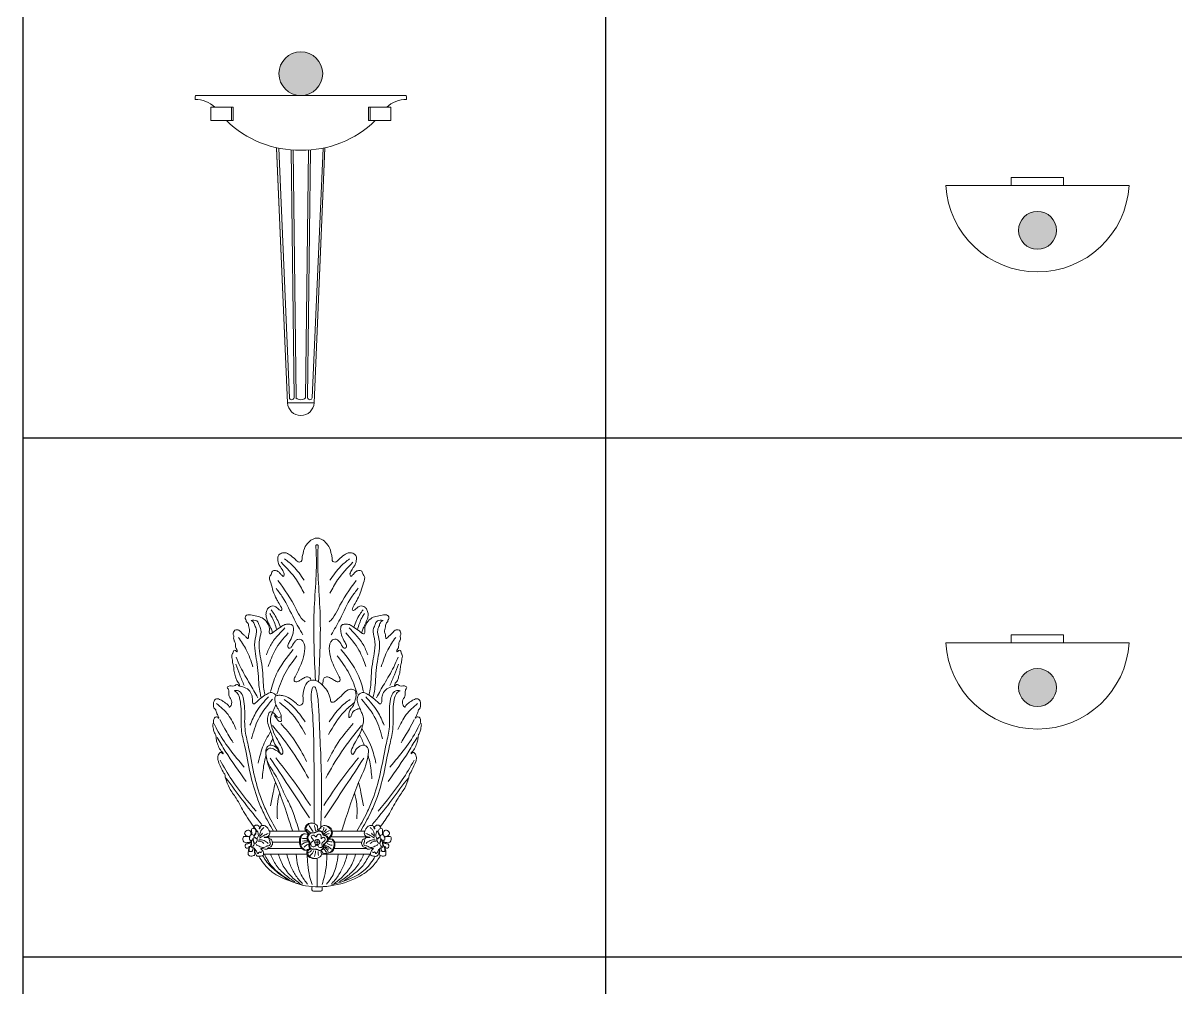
# Model space of a CAD drawing. Header units: inches. Extents: x 193287 to 241687, y 437648 to 550079.
# Drawn here: x 234240 to 235091, y 461189 to 461901 of the extents above; entities that cross this region are included whole.
import ezdxf

# ---------------------------------------------------------------- set-up
doc = ezdxf.new("R2010")
doc.units = ezdxf.units.IN
doc.header["$MEASUREMENT"] = 0
for name, color, linetype in [('brass', 40, 'Continuous'), ('CQ SPOT DETAIL DIMENSION', 9, 'Continuous'), ('CQ-legend tex box', 3, 'Continuous'), ('E-LITE-FIXT-NORM-CEILING', 3, 'Continuous'), ('LIGHT', 130, 'Continuous')]:
    doc.layers.add(name, color=color, linetype=linetype)

# ---------------------------------------------------------------- blocks, each defined once
blk = doc.blocks.new('A$C25F31BD3')
at = {"lineweight": 0}
h = blk.add_hatch(color=40, dxfattribs=at)
h.dxf.hatch_style = 1
h.set_gradient(color1=(255, 191, 0), tint=1, name='SPHERICAL')
h.paths.add_polyline_path([(33.1, 92.1, 1), (-33.1, 92.1, 1)])
at = {"layer": 'brass', "color": 4, "lineweight": 0}
blk.add_line((-160, 14), (160, 14), dxfattribs=at)
blk.add_lwpolyline([(-45.7, 14), (45.7, 14), (45.7, 0), (-45.7, 0)], close=True, dxfattribs=at)
at = {"layer": 'brass', "lineweight": 0}
blk.add_circle((0, 92.1), 33.1, dxfattribs=at)
at = {"layer": 'brass', "color": 4, "lineweight": 0}
blk.add_arc((0, 4.3), 160.3, 3.4479, 176.5521, dxfattribs=at)
blk = doc.blocks.new('applique delisle 2')
at = {"lineweight": 0}
h = blk.add_hatch(color=40, dxfattribs=at)
h.dxf.hatch_style = 1
h.set_gradient(color1=(255, 191, 0), tint=1, name='SPHERICAL')
h.paths.add_polyline_path([(47812.6, -11405.5, 1), (47746.4, -11405.5, 1)])
at = {"layer": 'brass', "lineweight": 0}
blk.add_line((47799.5, -11903.7), (47759.5, -11903.7), dxfattribs=at)
at = {"layer": 'brass', "color": 4, "lineweight": 0}
for points in [[(47649.5, -11456.4, 0.200922), (47619.5, -11444.6), (47619.5, -11440.6, -0.414214), (47621.5, -11438.6), (47937.5, -11438.6, -0.414214), (47939.5, -11440.6), (47939.5, -11444.6, 0.200922), (47909.5, -11456.4)], [(47892.2, -11476.4, -0.198316), (47779.5, -11521.5, -0.198316), (47666.9, -11476.4)]]:
    blk.add_lwpolyline(points, format="xyb", dxfattribs=at)
at = {"layer": 'brass', "lineweight": 0}
for points in [[(47674.5, -11456.4), (47643.5, -11456.4), (47643.5, -11476.4), (47674.5, -11476.4), (47674.5, -11456.4), (47674.5, -11476.4), (47674.5, -11476.4)], [(47884.5, -11456.4), (47915.5, -11456.4), (47915.5, -11476.4), (47884.5, -11476.4), (47884.5, -11456.4), (47884.5, -11476.4), (47884.5, -11476.4)], [(47759.5, -11903.7), (47742.9, -11518.2)], [(47762.2, -11896.2), (47746, -11518.3)], [(47764.7, -11520.9), (47769.3, -11896.2)], [(47767.7, -11521.2), (47772.3, -11896.2)], [(47791.3, -11521.2), (47786.8, -11896.2)], [(47794.3, -11520.9), (47789.8, -11896.2)], [(47796.9, -11896.2), (47813.1, -11518.3)], [(47799.5, -11903.7), (47816.1, -11518.2)]]:
    blk.add_lwpolyline(points, dxfattribs=at)
for points in [[(47674.5, -11456.4), (47677.1, -11456.4), (47677.1, -11476.4), (47674.5, -11476.4)], [(47884.5, -11456.4), (47882, -11456.4), (47882, -11476.4), (47884.5, -11476.4)]]:
    blk.add_lwpolyline(points, close=True, dxfattribs=at)
blk.add_lwpolyline([(47742.9, -11517.6), (47759.5, -11903.7, 0.967535), (47799.5, -11903.7), (47816.1, -11517.6)], format="xyb", dxfattribs=at)
blk.add_circle((47779.5, -11405.5), 33.1, dxfattribs=at)
for centre, radius, start, end in [((47765.7, -11895.5), 3.58, 190.2461, 349.7539), ((47779.5, -11888.7), 10.5, 226.0137, 313.9956), ((47793.3, -11895.5), 3.58, 190.2461, 349.7539)]:
    blk.add_arc(centre, radius, start, end, dxfattribs=at)
blk = doc.blocks.new('italamp ice front')
at = {"color": 1, "lineweight": 0}
for p, q in [((-37019.5, -4618.9), (-37031.3, -4618.9)), ((-37025.1, -4624.7), (-37025.1, -4612.8))]:
    blk.add_line(p, q, dxfattribs=at)
at = {"layer": 'LIGHT', "color": 4, "lineweight": 0}
blk.add_line((-37025.1, -4720.5), (-37025.1, -4657.8), dxfattribs=at)
for points in [[(-37057.1, -4593.8), (-37133.4, -4593.8)], [(-36916.7, -4593.8), (-36999.2, -4593.8)], [(-37054.1, -4606.7), (-37137.8, -4606.7)], [(-37062.8, -4618.9), (-37126.7, -4618.9)], [(-36912.3, -4606.7), (-36987, -4606.7)], [(-36923.4, -4618.9), (-36985.2, -4618.9)], [(-37148.5, -4633.5), (-37152.5, -4633.5)], [(-37035, -4646.6), (-37146.5, -4646.6)], [(-37061.8, -4633.5), (-37137.8, -4633.5)], [(-36903.7, -4646.6), (-37002.4, -4646.6)], [(-36912.4, -4633.5), (-36990.7, -4633.5)]]:
    blk.add_lwpolyline(points, dxfattribs=at)
for points in [[(-37126.7, -4145.5), (-37126.9, -4142.2), (-37129.9, -4133.5), (-37134.9, -4122.8), (-37138.3, -4114.8), (-37140, -4109.6), (-37140.9, -4099.6), (-37138.2, -4091.2), (-37133.4, -4085.2), (-37128.2, -4083.2), (-37122.5, -4083.1), (-37115.2, -4087.6), (-37111.1, -4091.4), (-37107.9, -4093.3), (-37105.8, -4092.7), (-37105.1, -4090.3), (-37106.2, -4086.6), (-37113.1, -4074.4), (-37117.2, -4066.8), (-37124.5, -4049.6), (-37130.3, -4030.5), (-37132.2, -4015), (-37129.6, -4011.6), (-37126.4, -4004.1), (-37119.3, -4002.4), (-37112.2, -4005.3), (-37107.1, -4011), (-37104.4, -4013.9), (-37101.9, -4015.6), (-37100, -4012.9), (-37100.6, -4007.3), (-37106.2, -3997.2), (-37110.5, -3990.8), (-37112.6, -3986.4), (-37114.1, -3979.4), (-37113.8, -3970), (-37108.4, -3964.2), (-37098.4, -3961.9), (-37087.2, -3966.6), (-37074.4, -3977.5), (-37065.8, -3983.1), (-37061, -3981.8), (-37059, -3976), (-37059.1, -3972.5), (-37056.9, -3963.8), (-37055.3, -3955.9), (-37046.8, -3941.1), (-37036.2, -3931.8), (-37032.4, -3930.1), (-37025.1, -3928.8), (-37020.6, -3928.9)], [(-36923.4, -4145.5), (-36923.3, -4142.2), (-36920.3, -4133.5), (-36915.3, -4122.8), (-36911.9, -4114.8), (-36910.1, -4109.6), (-36909.3, -4099.6), (-36911.9, -4091.2), (-36916.8, -4085.2), (-36922, -4083.2), (-36927.6, -4083.1), (-36934.9, -4087.6), (-36939, -4091.4), (-36942.2, -4093.3), (-36944.3, -4092.7), (-36945.1, -4090.3), (-36944, -4086.6), (-36937.1, -4074.4), (-36933, -4066.8), (-36925.6, -4049.6), (-36919.8, -4030.5), (-36917.9, -4015), (-36920.5, -4011.6), (-36923.7, -4004.1), (-36930.8, -4002.4), (-36937.9, -4005.3), (-36943.1, -4011), (-36945.7, -4013.9), (-36948.3, -4015.6), (-36950.1, -4012.9), (-36949.5, -4007.3), (-36943.9, -3997.2), (-36939.7, -3990.8), (-36937.5, -3986.4), (-36936.1, -3979.4), (-36936.4, -3970), (-36941.7, -3964.2), (-36951.8, -3961.9), (-36963, -3966.6), (-36975.8, -3977.5), (-36984.4, -3983.1), (-36989.1, -3981.8), (-36991.1, -3976), (-36991, -3972.5), (-36993.3, -3963.8), (-36994.9, -3955.9), (-37003.4, -3941.1), (-37014, -3931.8), (-37017.8, -3930.1), (-37025.1, -3928.8), (-37029.5, -3928.9)], [(-37054.2, -4024.5), (-37079.2, -3992.5), (-37098.7, -3975.7)], [(-36995.9, -4024.5), (-36970.9, -3992.5), (-36951.4, -3975.7)], [(-37054.4, -4053.6), (-37071.8, -4023.7), (-37106.4, -3983.6)], [(-36995.7, -4053.6), (-36978.4, -4023.7), (-36943.7, -3983.6)], [(-37052.3, -4118.9), (-37060.8, -4110.3), (-37072.6, -4089.7), (-37113.9, -4024.6)], [(-36997.9, -4118.9), (-36989.3, -4110.3), (-36977.6, -4089.7), (-36936.2, -4024.6)], [(-37057.3, -4148.4), (-37077.2, -4112.5), (-37103.2, -4063), (-37118.2, -4042.7)], [(-36992.9, -4148.4), (-36972.9, -4112.5), (-36946.9, -4063), (-36932, -4042.7)], [(-37200.4, -4266), (-37201.4, -4260.8), (-37207.4, -4251.8), (-37210.2, -4243.9), (-37213.3, -4231.9), (-37214.8, -4219.8), (-37216.3, -4213.6), (-37217.7, -4203), (-37217.5, -4191.9), (-37216.3, -4190.3), (-37215.1, -4185.4), (-37212.5, -4183.5), (-37208.2, -4185.9), (-37207, -4186.8), (-37206.2, -4185.1), (-37207.4, -4181.5), (-37209.7, -4177.6), (-37210.4, -4170.3), (-37212.2, -4162.9), (-37213.7, -4160.3), (-37214.4, -4155.5), (-37213.8, -4150.6), (-37215.2, -4147.4), (-37214.5, -4142.3), (-37212, -4137.7), (-37206.1, -4136.8), (-37199.7, -4140.1), (-37191.5, -4148.5), (-37186.8, -4152.6), (-37183.6, -4156.2), (-37182.1, -4156.4), (-37181, -4155.2), (-37180.6, -4149.6), (-37178.4, -4142.2), (-37180.1, -4129.8), (-37182.9, -4120.9), (-37185.8, -4117.8), (-37186.1, -4115.1), (-37188, -4111.5), (-37187.8, -4107.2), (-37185.2, -4104.1), (-37172.5, -4103.6), (-37146.9, -4111.7), (-37136.2, -4124.9), (-37133.3, -4137.4), (-37133.6, -4143.1), (-37131.8, -4145.9), (-37128.3, -4145.1), (-37120.3, -4139), (-37106.8, -4130.1), (-37098.4, -4125.1), (-37094.2, -4124.2), (-37086.8, -4124.2), (-37080.2, -4127.2), (-37078.7, -4132.8), (-37079.5, -4144.5), (-37086.2, -4161.5), (-37090.9, -4170.5), (-37091.8, -4174.6), (-37089.1, -4178.7), (-37084.8, -4178), (-37082.7, -4175), (-37074, -4162), (-37068.5, -4158.5), (-37062, -4159), (-37056.4, -4164.1), (-37053.3, -4185.1), (-37059.5, -4210.7), (-37067.5, -4228.5), (-37073.5, -4240.9), (-37076.4, -4246.1), (-37076.7, -4252.7), (-37073.3, -4254.7), (-37064.6, -4251.9), (-37055.4, -4246.4), (-37046.6, -4243.8), (-37040.2, -4247.6), (-37038.6, -4254.5), (-37037.4, -4262.7)], [(-37116.7, -4136.4), (-37127.2, -4108.9), (-37132.5, -4099.9)], [(-37108.3, -4131), (-37122, -4101.9), (-37129.5, -4091.6)], [(-36941.9, -4131), (-36928.1, -4101.9), (-36920.6, -4091.6)], [(-36933.4, -4136.4), (-36923, -4108.9), (-36917.6, -4099.9)], [(-37140.1, -4194), (-37129.6, -4170), (-37112.2, -4147.7), (-37098, -4132.2)], [(-36910.1, -4194), (-36920.6, -4170), (-36938, -4147.7), (-36952.2, -4132.2)], [(-37170.8, -4221), (-37185.9, -4182.1), (-37203.6, -4154.4)], [(-37136, -4220.5), (-37120.2, -4183.1), (-37090.6, -4144.1)], [(-36914.2, -4220.5), (-36929.9, -4183.1), (-36959.6, -4144.1)], [(-36879.3, -4221), (-36864.3, -4182.1), (-36846.5, -4154.4)], [(-37130.7, -4277.1), (-37117.8, -4238.3), (-37079.4, -4181.7)], [(-36919.5, -4277.1), (-36932.4, -4238.3), (-36970.8, -4181.7)], [(-37159.7, -4291.1), (-37177.8, -4259.5), (-37199, -4221.4), (-37209, -4199)], [(-37116.3, -4282.7), (-37098.3, -4237), (-37070.6, -4195.8)], [(-36933.8, -4282.7), (-36951.8, -4237), (-36979.5, -4195.8)], [(-36890.5, -4291.1), (-36872.4, -4259.5), (-36851.2, -4221.4), (-36841.1, -4199)], [(-37190.5, -4263.4), (-37200.5, -4239.5), (-37209.8, -4215.2)], [(-36859.6, -4263.4), (-36849.6, -4239.5), (-36840.4, -4215.2)], [(-37122.9, -4316.8), (-37119.4, -4316), (-37115.3, -4317.6), (-37110.3, -4320.2), (-37108.2, -4321.2), (-37104.3, -4328.5), (-37099.7, -4335.6), (-37097.8, -4336.1), (-37097.1, -4333.6), (-37101.6, -4316.7), (-37105.6, -4311.9), (-37111, -4298.7), (-37113.4, -4288.9), (-37113.2, -4280.7), (-37111.2, -4275), (-37105.9, -4272.1), (-37095.9, -4273.1), (-37082.9, -4284), (-37068.6, -4297.1), (-37059.5, -4301.6), (-37056, -4299.9), (-37055.2, -4295), (-37052.7, -4285.5), (-37044.7, -4270.7), (-37033.5, -4259.2), (-37024, -4252.6), (-37006.2, -4253.6), (-36996, -4271.1), (-36993.2, -4292.5), (-36992.9, -4303.3), (-36989.2, -4307.6), (-36983, -4308.3), (-36978.1, -4304.3), (-36963.1, -4292.8), (-36948.9, -4286.5), (-36938.3, -4285.7), (-36930.9, -4287.9), (-36929.4, -4295.9), (-36932.2, -4308.7), (-36938, -4319.4), (-36943.2, -4331.5), (-36943.5, -4339.5), (-36943.5, -4345), (-36939.8, -4345.2), (-36934.4, -4340), (-36927.9, -4331.7)], [(-37033.6, -4588.3), (-37035.2, -4494.5), (-37030, -4341), (-37027.2, -4294.9), (-37021.5, -4268.7), (-37020.7, -4267.2), (-37017.1, -4266.1), (-37013.2, -4273.1), (-37013.3, -4309.5), (-37017.6, -4398.3), (-37018.2, -4577.7)], [(-37177.4, -4353.7), (-37162.3, -4322.2), (-37135.5, -4289)], [(-36872.7, -4353.7), (-36887.8, -4322.2), (-36914.7, -4289)], [(-37208.7, -4363), (-37227.3, -4329.6), (-37253.3, -4304.4)], [(-37173.7, -4384.8), (-37158.3, -4339.6), (-37126.1, -4294.7)], [(-37051, -4374.9), (-37086.6, -4322.9), (-37110, -4302)], [(-37052.4, -4345.9), (-37077.9, -4313.1), (-37099.9, -4295)], [(-36999.1, -4374.9), (-36963.5, -4322.9), (-36940.1, -4302)], [(-36997.7, -4345.9), (-36972.2, -4313.1), (-36950.3, -4295)], [(-36876.4, -4384.8), (-36891.9, -4339.6), (-36924.1, -4294.7)], [(-36841.4, -4363), (-36822.9, -4329.6), (-36796.9, -4304.4)], [(-37215.7, -4393.3), (-37234.6, -4361.6), (-37245.8, -4340.8)], [(-36834.4, -4393.3), (-36815.5, -4361.6), (-36804.4, -4340.8)], [(-37190.5, -4448.6), (-37252.3, -4363), (-37258.5, -4350.2)], [(-37158.8, -4439.6), (-37148.6, -4403.4), (-37126.8, -4361.4)], [(-37044.6, -4473.9), (-37080.5, -4414.3), (-37125.9, -4354.3)], [(-37048.9, -4435.6), (-37077, -4387.1), (-37107.4, -4349.8)], [(-37005.6, -4473.9), (-36969.6, -4414.3), (-36924.2, -4354.3)], [(-37001.2, -4435.6), (-36973.2, -4387.1), (-36942.8, -4349.8)], [(-36859.6, -4448.6), (-36797.8, -4363), (-36791.6, -4350.2)], [(-37186.2, -4481.2), (-37233.4, -4412.4), (-37252, -4381.1)], [(-36863.9, -4481.2), (-36816.8, -4412.4), (-36798.1, -4381.1)], [(-37163.5, -4548.8), (-37218.5, -4477.6), (-37245.4, -4433.2)], [(-37042.3, -4563.7), (-37089.6, -4491.6), (-37131.5, -4428.1)], [(-37040.3, -4536.2), (-37081.3, -4475.8), (-37118.8, -4427.7)], [(-37009.9, -4536.2), (-36968.8, -4475.8), (-36931.3, -4427.7)], [(-37007.8, -4563.7), (-36960.5, -4491.6), (-36918.7, -4428.1)], [(-36886.7, -4548.8), (-36831.6, -4477.6), (-36804.8, -4433.2)], [(-37150.3, -4579.1), (-37190.2, -4529.3), (-37227, -4480.2), (-37233.2, -4472.7)], [(-36899.8, -4579.1), (-36860, -4529.3), (-36823.1, -4480.2), (-36817, -4472.7)], [(-37130.6, -4537), (-37124.7, -4506.2), (-37119.5, -4483)], [(-36919.6, -4537), (-36925.5, -4506.2), (-36930.6, -4483)], [(-37115.3, -4566.5), (-37115.3, -4533.8), (-37109.9, -4507)], [(-36934.9, -4566.5), (-36934.9, -4533.8), (-36940.2, -4507)], [(-37170.4, -4587.8), (-37167.6, -4582.7), (-37162, -4580.3), (-37158.2, -4581.8), (-37155.8, -4585), (-37156.2, -4587.9), (-37155.7, -4589), (-37154.3, -4585.9), (-37152.7, -4582.5), (-37149.8, -4581.1), (-37144.9, -4581.5), (-37138.3, -4585.7), (-37135.8, -4589.1), (-37133.2, -4594.4), (-37132.2, -4598.6), (-37133.8, -4602.9), (-37136.4, -4606), (-37138.7, -4607), (-37141.4, -4607.5), (-37144, -4608), (-37145.4, -4608.6), (-37142.6, -4608.9), (-37139.9, -4608.6), (-37135.7, -4609.6), (-37132.7, -4611.4), (-37128.4, -4614.1), (-37127.1, -4617.2), (-37126.5, -4624.4), (-37128.7, -4628), (-37131.7, -4630.4), (-37137.3, -4632.4), (-37138.5, -4634.8), (-37141.7, -4635.3), (-37145.9, -4634.3), (-37152, -4633.4), (-37153.1, -4633.8), (-37151.1, -4635.8), (-37148.7, -4638.2), (-37146.7, -4643.1), (-37147.9, -4649.6), (-37150.7, -4650.3), (-37155.5, -4651), (-37159.4, -4651.3), (-37162.5, -4649.6), (-37164.3, -4646.1), (-37166.3, -4640.4), (-37166.9, -4636.9), (-37167.3, -4636.5), (-37167.4, -4639), (-37167.1, -4642.7), (-37167.3, -4648.6), (-37169.2, -4649.8), (-37173.1, -4650.7), (-37178.2, -4650.3), (-37180.5, -4649), (-37181.3, -4646.8), (-37181.3, -4642.3), (-37181.1, -4639.9), (-37180.8, -4637.7), (-37180, -4634.5), (-37180, -4631.7), (-37179.6, -4628.4), (-37179.6, -4628.2)], [(-37016.2, -4595.3), (-37010.2, -4586.6), (-37006.4, -4580)], [(-36879.7, -4587.8), (-36882.6, -4582.7), (-36888.2, -4580.3), (-36891.9, -4581.8), (-36894.4, -4585), (-36894, -4587.9), (-36894.5, -4589), (-36895.8, -4585.9), (-36897.4, -4582.5), (-36900.4, -4581.1), (-36905.2, -4581.5), (-36911.8, -4585.7), (-36914.4, -4589.1), (-36917, -4594.4), (-36917.9, -4598.6), (-36916.3, -4602.9), (-36913.8, -4606), (-36911.5, -4607), (-36908.8, -4607.5), (-36906.1, -4608), (-36904.7, -4608.6), (-36907.5, -4608.9), (-36910.2, -4608.6), (-36914.5, -4609.6), (-36917.5, -4611.4), (-36921.8, -4614.1), (-36923, -4617.2), (-36923.7, -4624.4), (-36921.4, -4628), (-36918.4, -4630.4), (-36912.9, -4632.4), (-36911.6, -4634.8), (-36908.5, -4635.3), (-36904.2, -4634.3), (-36898.2, -4633.4), (-36897.1, -4633.8), (-36899.1, -4635.8), (-36901.5, -4638.2), (-36903.5, -4643.1), (-36902.2, -4649.6), (-36899.5, -4650.3), (-36894.7, -4651), (-36890.8, -4651.3), (-36887.6, -4649.6), (-36885.9, -4646.1), (-36883.9, -4640.4), (-36883.3, -4636.9), (-36882.9, -4636.5), (-36882.7, -4639), (-36883, -4642.7), (-36882.9, -4648.6), (-36880.9, -4649.8), (-36877.1, -4650.7), (-36871.9, -4650.3), (-36869.7, -4649), (-36868.8, -4646.8), (-36868.8, -4642.3), (-36869.1, -4639.9), (-36869.3, -4637.7), (-36870.2, -4634.5), (-36870.2, -4631.7), (-36870.6, -4628.4), (-36870.6, -4628.2)], [(-37179.9, -4606.8), (-37189.5, -4599.5), (-37184.6, -4592.9), (-37176.4, -4595), (-37174, -4601.9), (-37173.9, -4601.6), (-37173.8, -4593), (-37172.9, -4588.5), (-37167.3, -4588.7), (-37163.9, -4594.5), (-37164.4, -4600.2), (-37166.6, -4603.3), (-37167.7, -4605.2), (-37161, -4593.5), (-37159.2, -4599.3), (-37158.3, -4603.9), (-37160, -4609.1), (-37162.7, -4611.6), (-37164.8, -4609.3), (-37168.5, -4607.3), (-37160.9, -4612.7), (-37162, -4617.7), (-37164.4, -4621.2), (-37166.5, -4621.8), (-37168.3, -4618.5), (-37170.4, -4613.5), (-37171.5, -4611.3), (-37171.5, -4612.1), (-37168.4, -4620.6), (-37168, -4624.4), (-37170.1, -4627.1), (-37172.6, -4631), (-37174.1, -4630.1), (-37173.9, -4623.8), (-37173.8, -4619), (-37174.1, -4616.3), (-37174.9, -4614.2), (-37174.9, -4617.5), (-37175.4, -4624.5), (-37176.3, -4628), (-37179.3, -4631.4), (-37182.7, -4632.7), (-37185.3, -4632.4), (-37188.2, -4628.6), (-37186.8, -4623.4), (-37184.1, -4622.8), (-37180.9, -4622.2), (-37178.9, -4621.5), (-37176.3, -4619.5), (-37175.9, -4618.9), (-37180.2, -4619.7), (-37183.8, -4620.2), (-37188.5, -4620.2), (-37191.2, -4618.3), (-37193.4, -4612.9), (-37193.2, -4608.9), (-37191.4, -4606.3), (-37187.9, -4606), (-37185.1, -4606), (-37182.7, -4606.5), (-37179.9, -4606.8), (-37177.2, -4607.9), (-37177.7, -4607), (-37176.7, -4603.8), (-37174, -4601.4), (-37171, -4602.3), (-37168.5, -4605), (-37168.3, -4610), (-37170.4, -4613.6), (-37173.7, -4615.1), (-37176.2, -4615.2), (-37178.1, -4614.4), (-37178.8, -4611.4), (-37179, -4608), (-37179.9, -4606.8), (-37177.4, -4606.8)], [(-37155.7, -4603.3), (-37150.8, -4590.6), (-37146, -4586)], [(-37155.6, -4606.1), (-37148.6, -4598.8)], [(-37155.6, -4610.2), (-37146, -4603.7), (-37135.9, -4599.5)], [(-37040.9, -4600), (-37047.4, -4595.6), (-37053.5, -4593)], [(-37043.6, -4603.4), (-37048.8, -4600.3), (-37052.8, -4599.7)], [(-37017.5, -4635.4), (-37026.5, -4635.8), (-37032.9, -4638.1), (-37041, -4631.1), (-37041.9, -4624.2), (-37049.2, -4617.5), (-37047.7, -4605.7), (-37041.6, -4603.2), (-37037.8, -4596.3), (-37026.7, -4594.5), (-37019.7, -4597.7), (-37018.6, -4597.7), (-37009, -4600.3), (-37005, -4613.1), (-37009, -4620.7), (-37008.3, -4626), (-37012.1, -4634), (-37017.5, -4635.4)], [(-37015.4, -4635.5), (-37024.3, -4636), (-37030.8, -4638.2), (-37038.9, -4631.3), (-37039.8, -4624.4), (-37047.1, -4617.7), (-37045.6, -4605.8), (-37039.5, -4603.4), (-37035.7, -4596.5), (-37024.6, -4594.7), (-37017.6, -4597.8), (-37016.5, -4597.8), (-37006.9, -4600.5), (-37002.9, -4613.2), (-37006.9, -4620.8), (-37006.2, -4626.2), (-37010, -4634.2), (-37015.4, -4635.5)], [(-37040.3, -4596), (-37044.9, -4591.5), (-37046, -4588.9)], [(-37022.6, -4626.7), (-37025.7, -4625.9), (-37029.2, -4630.4), (-37036.3, -4630), (-37036.1, -4622), (-37038.4, -4619.4), (-37043.7, -4611.2), (-37037.9, -4608.4), (-37034.3, -4611.5), (-37034.5, -4607.2), (-37030.6, -4600.9), (-37024, -4605.4), (-37023.4, -4607.1), (-37017.7, -4603.5), (-37011.4, -4606.5), (-37016.8, -4615), (-37012, -4620.2), (-37012.7, -4628.4), (-37019.4, -4629.1), (-37022.6, -4626.7)], [(-37038.1, -4594.2), (-37039.7, -4590.6), (-37040.8, -4584.9)], [(-37022.7, -4593.6), (-37019.9, -4585.2), (-37019.4, -4581.2)], [(-37009.1, -4598), (-37005.9, -4593.9), (-37000.6, -4589.7)], [(-36894.6, -4610.2), (-36904.2, -4603.7), (-36914.3, -4599.5)], [(-36894.5, -4603.3), (-36899.4, -4590.6), (-36904.2, -4586)], [(-36894.6, -4606.1), (-36901.5, -4598.8)], [(-36870.3, -4606.8), (-36860.7, -4599.5), (-36865.6, -4592.9), (-36873.7, -4595), (-36876.2, -4601.9), (-36876.3, -4601.6), (-36876.4, -4593), (-36877.3, -4588.5), (-36882.8, -4588.7), (-36886.2, -4594.5), (-36885.7, -4600.2), (-36883.5, -4603.3), (-36882.4, -4605.2), (-36889.1, -4593.5), (-36891, -4599.3), (-36891.9, -4603.9), (-36890.2, -4609.1), (-36887.4, -4611.6), (-36885.3, -4609.3), (-36881.6, -4607.3), (-36889.3, -4612.7), (-36888.1, -4617.7), (-36885.7, -4621.2), (-36883.6, -4621.8), (-36881.8, -4618.5), (-36879.7, -4613.5), (-36878.7, -4611.3), (-36878.7, -4612.1), (-36881.7, -4620.6), (-36882.1, -4624.4), (-36880, -4627.1), (-36877.6, -4631), (-36876.1, -4630.1), (-36876.3, -4623.8), (-36876.4, -4619), (-36876.1, -4616.3), (-36875.3, -4614.2), (-36875.3, -4617.5), (-36874.8, -4624.5), (-36873.9, -4628), (-36870.9, -4631.4), (-36867.4, -4632.7), (-36864.8, -4632.4), (-36861.9, -4628.6), (-36863.3, -4623.4), (-36866, -4622.8), (-36869.2, -4622.2), (-36871.3, -4621.5), (-36873.9, -4619.5), (-36874.3, -4618.9), (-36870, -4619.7), (-36866.3, -4620.2), (-36861.6, -4620.2), (-36859, -4618.3), (-36856.8, -4612.9), (-36857, -4608.9), (-36858.8, -4606.3), (-36862.2, -4606), (-36865, -4606), (-36867.4, -4606.5), (-36870.3, -4606.8), (-36873, -4607.9), (-36872.5, -4607), (-36873.5, -4603.8), (-36876.2, -4601.4), (-36879.2, -4602.3), (-36881.6, -4605), (-36881.8, -4610), (-36879.7, -4613.6), (-36876.5, -4615.1), (-36874, -4615.2), (-36872.1, -4614.4), (-36871.4, -4611.4), (-36871.2, -4608), (-36870.3, -4606.8), (-36872.8, -4606.8)], [(-37178.1, -4632.3), (-37178.1, -4640.2), (-37175.7, -4640.2), (-37172.8, -4640.2), (-37170.8, -4635.3), (-37169.4, -4631.9), (-37166.5, -4634.7), (-37164.7, -4636.2), (-37162.8, -4639.7), (-37158.6, -4644.9), (-37155.1, -4641.1), (-37152, -4642.9), (-37150.6, -4640.8), (-37150.6, -4641.3)], [(-37163.3, -4624.8), (-37156.4, -4628.4), (-37146.6, -4631.4), (-37140.9, -4628.9), (-37138.1, -4627.7), (-37133.3, -4626.6), (-37131.1, -4621.6), (-37132.2, -4619.7), (-37132.5, -4616), (-37133.3, -4614.1), (-37133.8, -4613.3)], [(-37158.9, -4616.6), (-37152.5, -4617.6), (-37146, -4621.9)], [(-37136.2, -4622.3), (-37145.6, -4615.4), (-37157.2, -4613.7)], [(-37050.9, -4616.8), (-37056.3, -4618.2), (-37059.6, -4618.3)], [(-37047.8, -4622.2), (-37053.9, -4625.2), (-37059.4, -4626.1)], [(-37042.7, -4625.6), (-37049.9, -4629.2), (-37057.7, -4635.4)], [(-37043.7, -4629), (-37046.8, -4630.9), (-37051.7, -4635.1)], [(-37042.5, -4631.5), (-37046.1, -4634.6), (-37050.6, -4641)], [(-37027.8, -4624.5), (-37031.1, -4621.7), (-37030.7, -4617.1), (-37027.5, -4613.3), (-37021.9, -4613.9), (-37019.5, -4619.1), (-37020.9, -4623.2), (-37023.9, -4624.6), (-37027.8, -4624.5)], [(-37005.7, -4623.8), (-36998.5, -4627.8), (-36995.7, -4630.7)], [(-37004.2, -4618.2), (-36997.7, -4620.1), (-36990.6, -4624.4)], [(-37003.9, -4616), (-36999.4, -4616.2), (-36991.9, -4616.5)], [(-37003, -4611), (-36998.9, -4611), (-36990.7, -4610.2)], [(-36886.8, -4624.8), (-36893.8, -4628.4), (-36903.6, -4631.4), (-36909.3, -4628.9), (-36912.1, -4627.7), (-36916.9, -4626.6), (-36919, -4621.6), (-36918, -4619.7), (-36917.6, -4616), (-36916.8, -4614.1), (-36916.4, -4613.3)], [(-36913.9, -4622.3), (-36904.6, -4615.4), (-36893, -4613.7)], [(-36891.2, -4616.6), (-36897.7, -4617.6), (-36904.1, -4621.9)], [(-36872, -4632.3), (-36872, -4640.2), (-36874.5, -4640.2), (-36877.3, -4640.2), (-36879.4, -4635.3), (-36880.8, -4631.9), (-36883.6, -4634.7), (-36885.4, -4636.2), (-36887.3, -4639.7), (-36891.6, -4644.9), (-36895, -4641.1), (-36898.2, -4642.9), (-36899.6, -4640.8), (-36899.6, -4641.3)], [(-37047.5, -4645.7), (-37046.2, -4669.9), (-37041.9, -4696.7), (-37036.3, -4715.6)], [(-37041, -4634.7), (-37043.7, -4638), (-37046.5, -4642.2)], [(-37027.5, -4640.1), (-37028, -4648.5), (-37028.5, -4649.8)], [(-37021.6, -4639.2), (-37020.6, -4645.9), (-37019.1, -4651.9)], [(-37017.6, -4638.3), (-37014.5, -4644.4), (-37008.8, -4650.3)], [(-37012.7, -4637), (-37010.4, -4640.2), (-37005.1, -4643.5)]]:
    blk.add_spline(points, degree=3, dxfattribs=at)
for points, knots in [([(-37028.6, -4255.1), (-37031.3, -4201.9), (-37036.1, -4099.6), (-37024.1, -3996.4), (-37027.9, -3945.9), (-37026.6, -3944), (-37025.2, -3944.3), (-37024.5, -3944.3), (-37024.1, -3944.3)], [4.562433, 4.562433, 4.562433, 4.562433, 164.362361, 311.575006, 314.103017, 316.018273, 317.251905, 318.181547, 318.181547, 318.181547, 318.181547]), ([(-37021.4, -4251.7), (-37018.8, -4199.6), (-37014.1, -4098.4), (-37026.1, -3996.4), (-37022.2, -3945.9), (-37023.5, -3944), (-37025, -3944.3), (-37025.7, -3944.3), (-37026, -3944.3)], [8.032539, 8.032539, 8.032539, 8.032539, 164.362361, 311.575006, 314.103017, 316.018273, 317.251905, 318.181547, 318.181547, 318.181547, 318.181547]), ([(-36849.6, -4264.8), (-36849.4, -4263.4), (-36848.6, -4258.5), (-36842.3, -4252.9), (-36839.7, -4242.6), (-36836.2, -4232.1), (-36836.2, -4221.7), (-36833.2, -4212.2), (-36833, -4203.2), (-36830.3, -4194.1), (-36834.8, -4189.6), (-36833.9, -4185.6), (-36838.3, -4182.4), (-36840.9, -4184.8), (-36843.4, -4187.5), (-36844.5, -4184.1), (-36842.6, -4181.4), (-36839.5, -4176.9), (-36840.1, -4170.2), (-36839, -4164.1), (-36836, -4159.9), (-36835.2, -4155.5), (-36837.2, -4151), (-36834, -4147), (-36835.8, -4142.3), (-36837.5, -4136.7), (-36844.8, -4136.2), (-36852, -4140.7), (-36856.9, -4147.7), (-36863.4, -4151.9), (-36865.3, -4156), (-36868.2, -4156.7), (-36870.2, -4153.9), (-36868.7, -4148.8), (-36873.6, -4140.7), (-36869.4, -4131.2), (-36869.6, -4121.5), (-36863.8, -4118.6), (-36864.5, -4114.4), (-36861.5, -4111.7), (-36861.8, -4107), (-36866.9, -4101.4), (-36883, -4104.8), (-36902, -4107.5), (-36914, -4123.2), (-36918, -4135.1), (-36915.8, -4142.1), (-36918.1, -4146.8), (-36924.4, -4144.2), (-36930.8, -4137.3), (-36941.7, -4131.6), (-36949.8, -4125.2), (-36957, -4123.9), (-36963.1, -4123.7), (-36970.7, -4126.1), (-36971.8, -4135.1), (-36971, -4146.7), (-36965.5, -4159.4), (-36959.8, -4168.5), (-36957.7, -4174.8), (-36960.4, -4179.6), (-36965.6, -4178.6), (-36969.3, -4171.3), (-36973.3, -4163.8), (-36981.4, -4157.8), (-36988.9, -4158.4), (-36997.6, -4167.4), (-36997.6, -4187.4), (-36992.2, -4208.9), (-36983.4, -4226.7), (-36978.1, -4238.9), (-36973.4, -4245.9), (-36971.9, -4252.5), (-36978.7, -4256.2), (-36986.3, -4251.5), (-36994, -4246.6), (-37002.9, -4242.2), (-37010.1, -4246.3), (-37011, -4250.1), (-37011.2, -4251.5)], [1.129047, 1.129047, 1.129047, 1.129047, 5.312512, 16.025565, 24.419684, 36.812581, 49.001431, 55.443673, 66.079334, 77.222038, 79.237157, 84.251322, 87.473952, 92.452401, 93.959692, 95.864947, 99.671742, 104.150298, 111.469457, 119.147909, 122.102659, 126.909387, 131.855259, 135.372609, 140.51468, 145.709297, 151.76895, 158.935155, 170.698003, 176.931686, 181.749351, 183.276211, 184.931584, 190.51214, 198.232844, 210.719311, 220.096818, 224.39419, 227.077636, 231.126224, 235.440255, 239.49311, 252.267391, 279.12154, 296.058534, 308.889865, 314.559389, 317.893334, 321.497599, 331.540694, 347.718549, 357.499264, 361.809086, 369.236124, 376.49721, 382.268221, 393.998305, 412.275782, 422.407274, 426.640894, 431.506483, 435.803493, 439.467631, 455.106698, 461.607313, 468.182985, 475.75774, 496.964984, 523.315122, 542.80665, 556.548664, 562.481403, 569.064485, 573.068824, 582.187769, 592.89822, 602.059668, 609.544552, 613.763839, 613.763839, 613.763839, 613.763839]), ([(-37143, -4285.4), (-37143.5, -4283.5), (-37145.1, -4276.1), (-37147.7, -4259.6), (-37147.8, -4235.5), (-37151.2, -4209.6), (-37156.7, -4183.7), (-37157.5, -4159.6), (-37149.8, -4139.4), (-37156.4, -4127.5), (-37159, -4116.7), (-37168.9, -4114.1), (-37173.9, -4115.7), (-37175, -4116)], [7.881117, 7.881117, 7.881117, 7.881117, 13.600761, 30.634213, 58.016137, 85.559108, 108.931589, 137.380288, 157.776627, 168.436988, 176.92526, 189.482367, 192.864693, 192.864693, 192.864693, 192.864693]), ([(-37151.9, -4291.6), (-37152.8, -4287.8), (-37155, -4278.4), (-37157.9, -4259.9), (-37158.1, -4235.8), (-37161.4, -4209.9), (-37166.9, -4183.9), (-37167.7, -4159.9), (-37160, -4139.7), (-37166.6, -4127.8), (-37168.6, -4119.2), (-37173, -4116.6), (-37175, -4116)], [1.804768, 1.804768, 1.804768, 1.804768, 13.600761, 30.634213, 58.016137, 85.559108, 108.931589, 137.380288, 157.776627, 168.436988, 176.92526, 182.85294, 182.85294, 182.85294, 182.85294]), ([(-36907.1, -4285.4), (-36906.7, -4283.5), (-36905.1, -4276.1), (-36902.5, -4259.6), (-36902.3, -4235.5), (-36899, -4209.6), (-36893.4, -4183.7), (-36892.7, -4159.6), (-36900.4, -4139.4), (-36893.8, -4127.5), (-36891.2, -4116.7), (-36881.3, -4114.1), (-36876.2, -4115.7), (-36875.1, -4116)], [7.881117, 7.881117, 7.881117, 7.881117, 13.600761, 30.634213, 58.016137, 85.559108, 108.931589, 137.380288, 157.776627, 168.436988, 176.92526, 189.482367, 192.864693, 192.864693, 192.864693, 192.864693]), ([(-36898.3, -4291.6), (-36897.4, -4287.8), (-36895.2, -4278.4), (-36892.3, -4259.9), (-36892.1, -4235.8), (-36888.7, -4209.9), (-36883.2, -4183.9), (-36882.5, -4159.9), (-36890.2, -4139.7), (-36883.5, -4127.8), (-36881.5, -4119.2), (-36877.1, -4116.6), (-36875.1, -4116)], [1.804768, 1.804768, 1.804768, 1.804768, 13.600761, 30.634213, 58.016137, 85.559108, 108.931589, 137.380288, 157.776627, 168.436988, 176.92526, 182.85294, 182.85294, 182.85294, 182.85294]), ([(-37168.7, -4584.2), (-37176, -4574.3), (-37190.8, -4553.6), (-37205.6, -4522.1), (-37224.7, -4497.9), (-37230.9, -4479.9), (-37234, -4470.2), (-37233.9, -4466.1), (-37241.3, -4455.7), (-37246.2, -4443.9), (-37251.2, -4430.1), (-37250, -4423.2), (-37247.5, -4416.6), (-37243.5, -4415.2), (-37240.7, -4416), (-37240.2, -4417.7), (-37238.6, -4418.5), (-37238, -4416.4), (-37246.9, -4409.8), (-37250.7, -4397), (-37254.8, -4384), (-37254, -4377.9), (-37256.4, -4373.1), (-37260.1, -4366.7), (-37261.1, -4358.3), (-37262.3, -4351.5), (-37260.4, -4348.6), (-37259.9, -4346.5), (-37260.6, -4342.5), (-37259.4, -4337.6), (-37255.4, -4334.6), (-37252.4, -4334.8), (-37249.5, -4335.4), (-37249.5, -4337.3), (-37247.7, -4337.7), (-37250.1, -4332.4), (-37252.1, -4328.4), (-37254.4, -4321.9), (-37255.6, -4317.6), (-37260.2, -4314.4), (-37260.3, -4306.7), (-37259.7, -4299.2), (-37256.3, -4294.5), (-37251.1, -4292.9), (-37245, -4295.5), (-37237, -4299.5), (-37229, -4305.9), (-37225.8, -4309.8), (-37223.9, -4313.3), (-37223.5, -4311.3), (-37220.7, -4310.6), (-37219.2, -4305.2), (-37218.3, -4298.9), (-37221.5, -4293.1), (-37225, -4288.4), (-37225.2, -4281.9), (-37224.8, -4276.1), (-37226.8, -4271.4), (-37230, -4268.2), (-37225.7, -4264.3), (-37220.2, -4264.3), (-37213.6, -4265.4), (-37209.8, -4262), (-37205.8, -4259.9), (-37203.8, -4262.4), (-37202.5, -4264.4), (-37198.7, -4265.2), (-37190.9, -4266.7), (-37179.7, -4272.2), (-37172.6, -4284.3), (-37171.6, -4294.9), (-37172.4, -4302.5), (-37168.1, -4306.3), (-37161.4, -4299.5), (-37153.5, -4292.4), (-37142.7, -4285.2), (-37134.9, -4280), (-37128, -4278.9), (-37121.1, -4281.8), (-37116.2, -4289.3), (-37115.8, -4300.2), (-37121.2, -4312), (-37125.4, -4323.3), (-37131.6, -4335.6), (-37129.9, -4352.5), (-37123.8, -4371.7), (-37112.6, -4389.8), (-37105.2, -4404.9), (-37101.2, -4414.8), (-37105.6, -4421.7), (-37109.5, -4416.4), (-37112.3, -4409.3), (-37120, -4401), (-37131.1, -4397.5), (-37142, -4404.4), (-37141.4, -4437.5), (-37113, -4491.3), (-37095.1, -4551.2), (-37082.4, -4588.8), (-37080.7, -4593.8)], [10.633313, 10.633313, 10.633313, 10.633313, 47.273911, 87.066462, 114.5955, 138.594394, 144.101081, 144.485648, 150.837118, 179.9108, 184.334114, 194.248825, 200.298773, 204.240961, 205.728528, 208.511898, 209.189931, 210.147985, 213.328995, 239.264004, 249.163823, 253.938724, 256.987513, 265.032317, 275.775478, 282.526197, 284.267874, 285.999688, 288.85819, 296.330986, 299.788761, 302.646868, 305.726157, 306.547169, 307.6183, 309.197393, 318.259164, 325.998025, 328.861895, 331.087101, 342.034698, 348.521036, 354.082397, 358.224227, 363.717536, 373.114684, 385.967219, 391.263025, 392.562525, 393.833519, 395.016933, 400.830248, 408.042582, 414.078998, 420.152871, 425.034519, 433.092028, 437.322059, 440.587195, 444.219631, 450.820389, 457.725967, 462.265236, 466.147378, 468.950797, 470.76678, 473.071864, 480.019738, 495.180355, 508.482906, 519.939498, 527.185827, 530.202496, 533.820311, 551.111176, 565.897345, 571.652563, 579.405077, 585.682426, 592.733853, 605.18916, 616.396476, 631.323477, 641.732216, 656.955575, 680.081403, 702.172616, 720.52633, 730.261531, 734.578315, 737.113683, 746.339211, 759.774822, 768.995192, 778.896591, 793.214397, 859.807363, 963.013878, 978.900194, 978.900194, 978.900194, 978.900194]), ([(-36887.8, -4592.7), (-36878.3, -4580.1), (-36860.9, -4556.8), (-36844.5, -4522.1), (-36825.5, -4497.9), (-36819.3, -4479.9), (-36816.2, -4470.2), (-36816.2, -4466.1), (-36808.9, -4455.7), (-36803.9, -4443.9), (-36799, -4430.1), (-36800.1, -4423.2), (-36802.6, -4416.6), (-36806.6, -4415.2), (-36809.4, -4416), (-36809.9, -4417.7), (-36811.6, -4418.5), (-36812.2, -4416.4), (-36803.3, -4409.8), (-36799.4, -4397), (-36795.3, -4384), (-36796.1, -4377.9), (-36793.7, -4373.1), (-36790.1, -4366.7), (-36789.1, -4358.3), (-36787.9, -4351.5), (-36789.8, -4348.6), (-36790.2, -4346.5), (-36789.6, -4342.5), (-36790.8, -4337.6), (-36794.8, -4334.6), (-36797.8, -4334.8), (-36800.7, -4335.4), (-36800.7, -4337.3), (-36802.5, -4337.7), (-36800.1, -4332.4), (-36798.1, -4328.4), (-36795.7, -4321.9), (-36794.6, -4317.6), (-36790, -4314.4), (-36789.8, -4306.7), (-36790.5, -4299.2), (-36793.9, -4294.5), (-36799.1, -4292.9), (-36805.2, -4295.5), (-36813.1, -4299.5), (-36821.1, -4305.9), (-36824.4, -4309.8), (-36826.3, -4313.3), (-36826.6, -4311.3), (-36829.4, -4310.6), (-36831, -4305.2), (-36831.8, -4298.9), (-36828.6, -4293.1), (-36825.1, -4288.4), (-36824.9, -4281.9), (-36825.4, -4276.1), (-36823.4, -4271.4), (-36820.1, -4268.2), (-36824.4, -4264.3), (-36830, -4264.3), (-36836.5, -4265.4), (-36840.3, -4262), (-36844.3, -4259.9), (-36846.4, -4262.4), (-36847.6, -4264.4), (-36851.5, -4265.2), (-36859.2, -4266.7), (-36870.4, -4272.2), (-36877.5, -4284.3), (-36878.6, -4294.9), (-36877.8, -4302.5), (-36882, -4306.3), (-36888.8, -4299.5), (-36896.6, -4292.4), (-36907.4, -4285.2), (-36915.3, -4280), (-36922.2, -4278.9), (-36928.7, -4281.7), (-36931.2, -4285.2), (-36932.1, -4287)], [0, 0, 0, 0, 47.273911, 87.066462, 114.5955, 138.594394, 144.101081, 144.485648, 150.837118, 179.9108, 184.334114, 194.248825, 200.298773, 204.240961, 205.728528, 208.511898, 209.189931, 210.147985, 213.328995, 239.264004, 249.163823, 253.938724, 256.987513, 265.032317, 275.775478, 282.526197, 284.267874, 285.999688, 288.85819, 296.330986, 299.788761, 302.646868, 305.726157, 306.547169, 307.6183, 309.197393, 318.259164, 325.998025, 328.861895, 331.087101, 342.034698, 348.521036, 354.082397, 358.224227, 363.717536, 373.114684, 385.967219, 391.263025, 392.562525, 393.833519, 395.016933, 400.830248, 408.042582, 414.078998, 420.152871, 425.034519, 433.092028, 437.322059, 440.587195, 444.219631, 450.820389, 457.725967, 462.265236, 466.147378, 468.950797, 470.76678, 473.071864, 480.019738, 495.180355, 508.482906, 519.939498, 527.185827, 530.202496, 533.820311, 551.111176, 565.897345, 571.652563, 579.405077, 585.682426, 591.834083, 591.834083, 591.834083, 591.834083]), ([(-37115.6, -4593.8), (-37123.5, -4580.3), (-37136.8, -4557.2), (-37155.1, -4514), (-37170, -4462.4), (-37178.4, -4408.4), (-37191.5, -4359.6), (-37188.2, -4324), (-37191.1, -4296.8), (-37195.1, -4281.1), (-37204.8, -4274.1), (-37211.3, -4274.6), (-37213.5, -4275.7), (-37213.5, -4275.7)], [3.817207, 3.817207, 3.817207, 3.817207, 50.47999, 83.829127, 144.491782, 210.750458, 248.133993, 294.870794, 315.939694, 331.053833, 341.418819, 348.882847, 348.897916, 348.897916, 348.897916, 348.897916]), ([(-37124.1, -4593.8), (-37131.9, -4580.5), (-37145.1, -4557.6), (-37163.3, -4514.5), (-37178.2, -4463), (-37186.6, -4408.9), (-37199.7, -4360.2), (-37196.4, -4324.6), (-37199.3, -4297.4), (-37203.3, -4281.9), (-37210.4, -4276.6), (-37213.5, -4275.7)], [4.46246, 4.46246, 4.46246, 4.46246, 50.47999, 83.829127, 144.491782, 210.750458, 248.133993, 294.870794, 315.939694, 331.053833, 340.656328, 340.656328, 340.656328, 340.656328]), ([(-36934.5, -4593.8), (-36926.7, -4580.3), (-36913.3, -4557.2), (-36895, -4514), (-36880.1, -4462.4), (-36871.7, -4408.4), (-36858.7, -4359.6), (-36862, -4324), (-36859, -4296.8), (-36855, -4281.1), (-36845.3, -4274.1), (-36838.9, -4274.6), (-36836.6, -4275.7), (-36836.6, -4275.7)], [3.817207, 3.817207, 3.817207, 3.817207, 50.47999, 83.829127, 144.491782, 210.750458, 248.133993, 294.870794, 315.939694, 331.053833, 341.418819, 348.882847, 348.897916, 348.897916, 348.897916, 348.897916]), ([(-36926, -4593.8), (-36918.3, -4580.5), (-36905, -4557.6), (-36886.8, -4514.5), (-36871.9, -4463), (-36863.5, -4408.9), (-36850.5, -4360.2), (-36853.8, -4324.6), (-36850.8, -4297.4), (-36846.9, -4281.9), (-36839.8, -4276.6), (-36836.6, -4275.7)], [4.46246, 4.46246, 4.46246, 4.46246, 50.47999, 83.829127, 144.491782, 210.750458, 248.133993, 294.870794, 315.939694, 331.053833, 340.656328, 340.656328, 340.656328, 340.656328]), ([(-36931.4, -4306.5), (-36930.8, -4308), (-36928.2, -4314), (-36924.8, -4323.3), (-36918.5, -4335.6), (-36920.2, -4352.5), (-36926.3, -4371.7), (-36937.5, -4389.8), (-36944.9, -4404.9), (-36949, -4414.8), (-36944.5, -4421.7), (-36940.6, -4416.4), (-36937.9, -4409.3), (-36930.1, -4401), (-36919.1, -4397.5), (-36908.1, -4404.4), (-36908.8, -4437.5), (-36937.1, -4491.3), (-36955, -4551.2), (-36967.8, -4588.8), (-36969.5, -4593.8)], [611.694095, 611.694095, 611.694095, 611.694095, 616.396476, 631.323477, 641.732216, 656.955575, 680.081403, 702.172616, 720.52633, 730.261531, 734.578315, 737.113683, 746.339211, 759.774822, 768.995192, 778.896591, 793.214397, 859.807363, 963.013878, 978.900194, 978.900194, 978.900194, 978.900194]), ([(-36943.3, -4334.1), (-36941.2, -4335), (-36934.8, -4337.9), (-36929.7, -4326.7), (-36922.6, -4323.3), (-36917, -4322.9), (-36914.6, -4329), (-36911.3, -4338.4), (-36915.1, -4357.8), (-36923.8, -4376.9), (-36928.4, -4400.2), (-36937.3, -4404.7), (-36938.4, -4411.1), (-36938.5, -4411.8)], [0, 0, 0, 0, 6.108899, 19.12461, 27.02216, 30.759257, 33.340345, 45.10432, 61.394612, 89.234832, 111.918765, 122.695326, 124.028017, 124.028017, 124.028017, 124.028017]), ([(-36891.4, -4439.6), (-36894.2, -4427.3), (-36900.1, -4402), (-36912.7, -4379.4), (-36919.5, -4367.9)], [0, 0, 0, 0, 37.543376, 77.405085, 77.405085, 77.405085, 77.405085]), ([(-37149.6, -4475), (-37148.4, -4462.1), (-37146.8, -4444.2), (-37142.3, -4427), (-37140.9, -4422.4)], [0, 0, 0, 0, 38.84452, 53.548397, 53.548397, 53.548397, 53.548397]), ([(-36944, -4420.4), (-36936.3, -4411.9), (-36932.9, -4411.4), (-36925.1, -4406.4), (-36916.6, -4404.6), (-36908.1, -4412), (-36908.8, -4425.1), (-36916.4, -4447.7), (-36935, -4470.4), (-36947.9, -4504.9), (-36964.2, -4534.5), (-36975.2, -4564.1), (-36981.3, -4583.3), (-36983.9, -4592), (-36984.5, -4593.8)], [0, 0, 0, 0, 8.55764, 20.342253, 26.524268, 33.083513, 47.711432, 63.178743, 104.870071, 133.579194, 173.167042, 206.195459, 228.034895, 233.547665, 233.547665, 233.547665, 233.547665]), ([(-36900.5, -4475), (-36901.7, -4462.1), (-36903.3, -4444.2), (-36907.8, -4427), (-36909.3, -4422.4)], [0, 0, 0, 0, 38.84452, 53.548397, 53.548397, 53.548397, 53.548397]), ([(-37027.9, -4591.9), (-37026.5, -4591.6), (-37026.3, -4590.2), (-37027.1, -4583), (-37019.6, -4574.7), (-37000.8, -4574.7), (-36995.5, -4592.7), (-37002.6, -4596.3), (-37004.7, -4602.3), (-36997, -4598.3), (-36985.6, -4603), (-36984.3, -4620.2), (-36988.1, -4632.7), (-36996.2, -4637.9), (-36998.8, -4637.4), (-36999.2, -4637.3)], [52.904305, 52.904305, 52.904305, 52.904305, 56.028969, 61.1762, 72.184898, 90.859123, 103.982945, 113.462156, 115.281991, 117.534085, 131.09733, 148.014623, 162.608617, 170.207006, 171.8809, 171.8809, 171.8809, 171.8809]), ([(-37011.8, -4575.6), (-37008.8, -4576), (-37001.6, -4579.1), (-36997.6, -4592.6), (-37004.8, -4596.2), (-37006.8, -4602.1), (-37005.1, -4601.2), (-37004.1, -4600.8)], [82.569715, 82.569715, 82.569715, 82.569715, 90.859123, 103.982945, 113.462156, 115.281991, 117.513135, 117.513135, 117.513135, 117.513135]), ([(-37054.1, -4609.3), (-37056.2, -4606.8), (-37061.2, -4600.8), (-37058.4, -4586.4), (-37043.2, -4578.9), (-37033.5, -4583.9), (-37029, -4591.3), (-37028.6, -4591.9), (-37027.9, -4591.9)], [0, 0, 0, 0, 9.585193, 22.632647, 37.655627, 52.356521, 56.028969, 59.032514, 59.032514, 59.032514, 59.032514]), ([(-37051.9, -4609.5), (-37054.1, -4606.9), (-37059, -4601), (-37056.3, -4586.6), (-37046.2, -4581.5), (-37041.2, -4581.4), (-37041.1, -4581.4)], [0, 0, 0, 0, 9.585193, 22.632647, 37.655627, 38.065331, 38.065331, 38.065331, 38.065331]), ([(-36997.3, -4599.9), (-36994.6, -4600.4), (-36987.6, -4605.1), (-36986.4, -4620.1), (-36990.2, -4632.6), (-37000.9, -4639.3), (-37005, -4634.5), (-37009.3, -4633.7), (-37010.2, -4635.4), (-37003.8, -4635.7), (-37002.6, -4649.1), (-37013.6, -4655.6), (-37021.2, -4656.7), (-37025.1, -4656.1)], [123.440321, 123.440321, 123.440321, 123.440321, 131.09733, 148.014623, 162.608617, 170.207006, 179.39545, 181.184355, 182.566102, 185.215843, 196.850572, 209.03896, 220.222467, 220.222467, 220.222467, 220.222467]), ([(-37045.3, -4644.5), (-37046.1, -4644.4), (-37052.8, -4643.8), (-37061.6, -4640.7), (-37066, -4628.1), (-37066, -4618.2), (-37060.5, -4611.9), (-37056.5, -4612), (-37053.7, -4611.8), (-37053.7, -4609), (-37054.3, -4608.9), (-37054.4, -4609)], [254.221449, 254.221449, 254.221449, 254.221449, 256.294864, 270.71583, 282.044224, 293.35747, 299.501411, 304.028195, 305.212839, 307.400644, 307.61763, 307.61763, 307.61763, 307.61763]), ([(-37008.1, -4633.9), (-37008.1, -4633.9), (-37008, -4635.6), (-37001.7, -4635.9), (-37000.5, -4649.3), (-37012, -4656.1), (-37024.2, -4657.5), (-37035.2, -4651.3), (-37035.2, -4644.6), (-37033.2, -4639.5), (-37036, -4639.4), (-37036.4, -4644.9), (-37048.2, -4644.8), (-37059.5, -4640.9), (-37063.9, -4628.3), (-37063.8, -4618.3), (-37058.4, -4612), (-37054.4, -4612.2), (-37051.6, -4612), (-37051.6, -4609.6), (-37052.1, -4609.2)], [181.382944, 181.382944, 181.382944, 181.382944, 182.566102, 185.215843, 196.850572, 209.03896, 222.101058, 233.880108, 239.406897, 243.551941, 244.342212, 246.549387, 256.294864, 270.71583, 282.044224, 293.35747, 299.501411, 304.028195, 305.212839, 307.226933, 307.226933, 307.226933, 307.226933]), ([(-37169.2, -4649.8), (-37164.1, -4657.8), (-37150.6, -4677.8), (-37112.3, -4704.8), (-37065.9, -4718.5), (-37012.9, -4722.2), (-36967.5, -4712.3), (-36930.6, -4685.2), (-36910.2, -4665.1), (-36903.3, -4652.2), (-36902, -4649.7)], [5.98771, 5.98771, 5.98771, 5.98771, 34.152925, 78.119689, 143.266143, 176.806672, 237.22767, 277.1994, 313.14229, 321.400374, 321.400374, 321.400374, 321.400374]), ([(-37157.3, -4651.3), (-37150.5, -4662), (-37127.3, -4695.9), (-37086.4, -4708), (-37058, -4716.4)], [6.352202, 6.352202, 6.352202, 6.352202, 43.571734, 128.104678, 128.104678, 128.104678, 128.104678]), ([(-37144.8, -4646.6), (-37140.1, -4655.4), (-37126.6, -4680.5), (-37102.3, -4696.1), (-37086.5, -4706.3)], [1.960727, 1.960727, 1.960727, 1.960727, 31.463503, 86.517609, 86.517609, 86.517609, 86.517609]), ([(-37130.8, -4646.6), (-37127, -4655.3), (-37118.9, -4672.8), (-37098.7, -4693.3), (-37083.2, -4704), (-37075.8, -4709.1)], [3.590152, 3.590152, 3.590152, 3.590152, 31.897189, 61.21676, 88.328623, 88.328623, 88.328623, 88.328623]), ([(-37112.4, -4646.6), (-37111.2, -4650.9), (-37107, -4665), (-37094.3, -4687.3), (-37076.8, -4703.8), (-37065.9, -4711.6), (-37063.5, -4713.3)], [3.244085, 3.244085, 3.244085, 3.244085, 16.519276, 47.370784, 78.893916, 87.685131, 87.685131, 87.685131, 87.685131]), ([(-37094, -4646.6), (-37092.6, -4651.2), (-37088.6, -4664.2), (-37080.4, -4684.6), (-37068.9, -4702.3), (-37060.4, -4710.7), (-37057.9, -4713.3)], [2.010277, 2.010277, 2.010277, 2.010277, 16.245567, 42.842676, 67.861084, 78.713346, 78.713346, 78.713346, 78.713346]), ([(-37072.8, -4646.6), (-37071.8, -4655.4), (-37069.5, -4675.5), (-37059.6, -4698.8), (-37049.5, -4711), (-37046.7, -4714.3)], [2.090736, 2.090736, 2.090736, 2.090736, 28.420496, 62.827426, 75.821708, 75.821708, 75.821708, 75.821708]), ([(-37002.7, -4646.6), (-37003, -4654.4), (-37003.6, -4671.2), (-37007.1, -4694.4), (-37011.8, -4709.3), (-37013.9, -4715.6)], [0.966196, 0.966196, 0.966196, 0.966196, 24.223561, 51.357039, 71.140797, 71.140797, 71.140797, 71.140797]), ([(-36977.4, -4646.6), (-36978.3, -4655.4), (-36980.7, -4675.5), (-36990.6, -4698.8), (-37000.7, -4711), (-37003.4, -4714.3)], [2.090736, 2.090736, 2.090736, 2.090736, 28.420496, 62.827426, 75.821708, 75.821708, 75.821708, 75.821708]), ([(-36956.1, -4646.6), (-36957.5, -4651.2), (-36961.5, -4664.2), (-36969.8, -4684.6), (-36981.2, -4702.3), (-36989.7, -4710.7), (-36992.3, -4713.3)], [2.010277, 2.010277, 2.010277, 2.010277, 16.245567, 42.842676, 67.861084, 78.713346, 78.713346, 78.713346, 78.713346]), ([(-36892.8, -4651.3), (-36899.7, -4662), (-36922.9, -4695.9), (-36963.7, -4708), (-36992.1, -4716.4)], [6.352202, 6.352202, 6.352202, 6.352202, 43.571734, 128.104678, 128.104678, 128.104678, 128.104678]), ([(-36937.7, -4646.6), (-36938.9, -4650.9), (-36943.2, -4665), (-36955.9, -4687.3), (-36973.3, -4703.8), (-36984.3, -4711.6), (-36986.7, -4713.3)], [3.244085, 3.244085, 3.244085, 3.244085, 16.519276, 47.370784, 78.893916, 87.685131, 87.685131, 87.685131, 87.685131]), ([(-36919.3, -4646.6), (-36923.2, -4655.3), (-36931.3, -4672.8), (-36951.5, -4693.3), (-36966.9, -4704), (-36974.4, -4709.1)], [3.590152, 3.590152, 3.590152, 3.590152, 31.897189, 61.21676, 88.328623, 88.328623, 88.328623, 88.328623]), ([(-36905.4, -4646.6), (-36910, -4655.4), (-36923.6, -4680.5), (-36947.8, -4696.1), (-36963.6, -4706.3)], [1.960727, 1.960727, 1.960727, 1.960727, 31.463503, 86.517609, 86.517609, 86.517609, 86.517609]), ([(-37036.6, -4719.9), (-37036.7, -4722.3), (-37036.9, -4725.3), (-37036.4, -4728.9), (-37034.6, -4730.3), (-37030.4, -4730.3), (-37027.4, -4730.3), (-37025.1, -4730.3)], [0.84063, 0.84063, 0.84063, 0.84063, 7.907692, 9.789237, 11.583956, 15.056102, 21.506031, 21.506031, 21.506031, 21.506031]), ([(-37013.6, -4719.9), (-37013.4, -4722.3), (-37013.3, -4725.3), (-37013.7, -4728.9), (-37015.5, -4730.3), (-37019.8, -4730.3), (-37022.7, -4730.3), (-37025.1, -4730.3)], [0.84063, 0.84063, 0.84063, 0.84063, 7.907692, 9.789237, 11.583956, 15.056102, 21.506031, 21.506031, 21.506031, 21.506031])]:
    blk.add_open_spline(points, degree=3, knots=knots, dxfattribs=at)
for points in [[(-37132.5, -4399.3), (-37129.1, -4391), (-37125.3, -4382.7), (-37121.4, -4374.5)], [(-36917.6, -4399.3), (-36919.8, -4393.9), (-36922.2, -4388.5), (-36924.7, -4383.1)]]:
    blk.add_open_spline(points, degree=3, dxfattribs=at)
blk = doc.blocks.new('SMDS')
at = {"layer": 'CQ-legend tex box'}
for p, q in [((385062.59, 476469.48), (385062.57, 472716.65)), ((384632.85, 475398.57), (386097.21, 475398.57)), ((384632.85, 475015.35), (386097.2, 475015.35))]:
    blk.add_line(p, q, dxfattribs=at)
blk.add_lwpolyline([(384632.87, 472716.65), (384632.87, 480364.08), (386097.23, 480364.08), (386097.2, 472716.65)], dxfattribs=at)
at = {"layer": 'E-LITE-FIXT-NORM-CEILING', "xscale": 0.4875000000000001, "yscale": 0.4875000000000001, "zscale": 0.4875000000000001}
blk.add_blockref('applique delisle 2', (361545.28, 481227.41), dxfattribs=at)
at = {"layer": 'E-LITE-FIXT-NORM-CEILING'}
for name, p, xscale, yscale, zscale, rotation in [('A$C25F31BD3', (385381.33, 475590.49), 0.4225, 0.4225, 0.4225, 180.0000000000249), ('italamp ice front', (372816.63, 476601.29), -0.325, 0.325, 0.325, 359.9999999999999), ('A$C25F31BD3', (385381.32, 475253.09), 0.4225, 0.4225, 0.4225, 180.0000000000249)]:
    blk.add_blockref(name, p, dxfattribs=dict(at, xscale=xscale, yscale=yscale, zscale=zscale, rotation=rotation))

msp = doc.modelspace()

# ---------------------------------------------------------------- block references
at = {"layer": 'CQ SPOT DETAIL DIMENSION'}
msp.add_blockref('SMDS', (-150392.368, -13803.482), dxfattribs=at)

doc.saveas('drawing.dxf')
